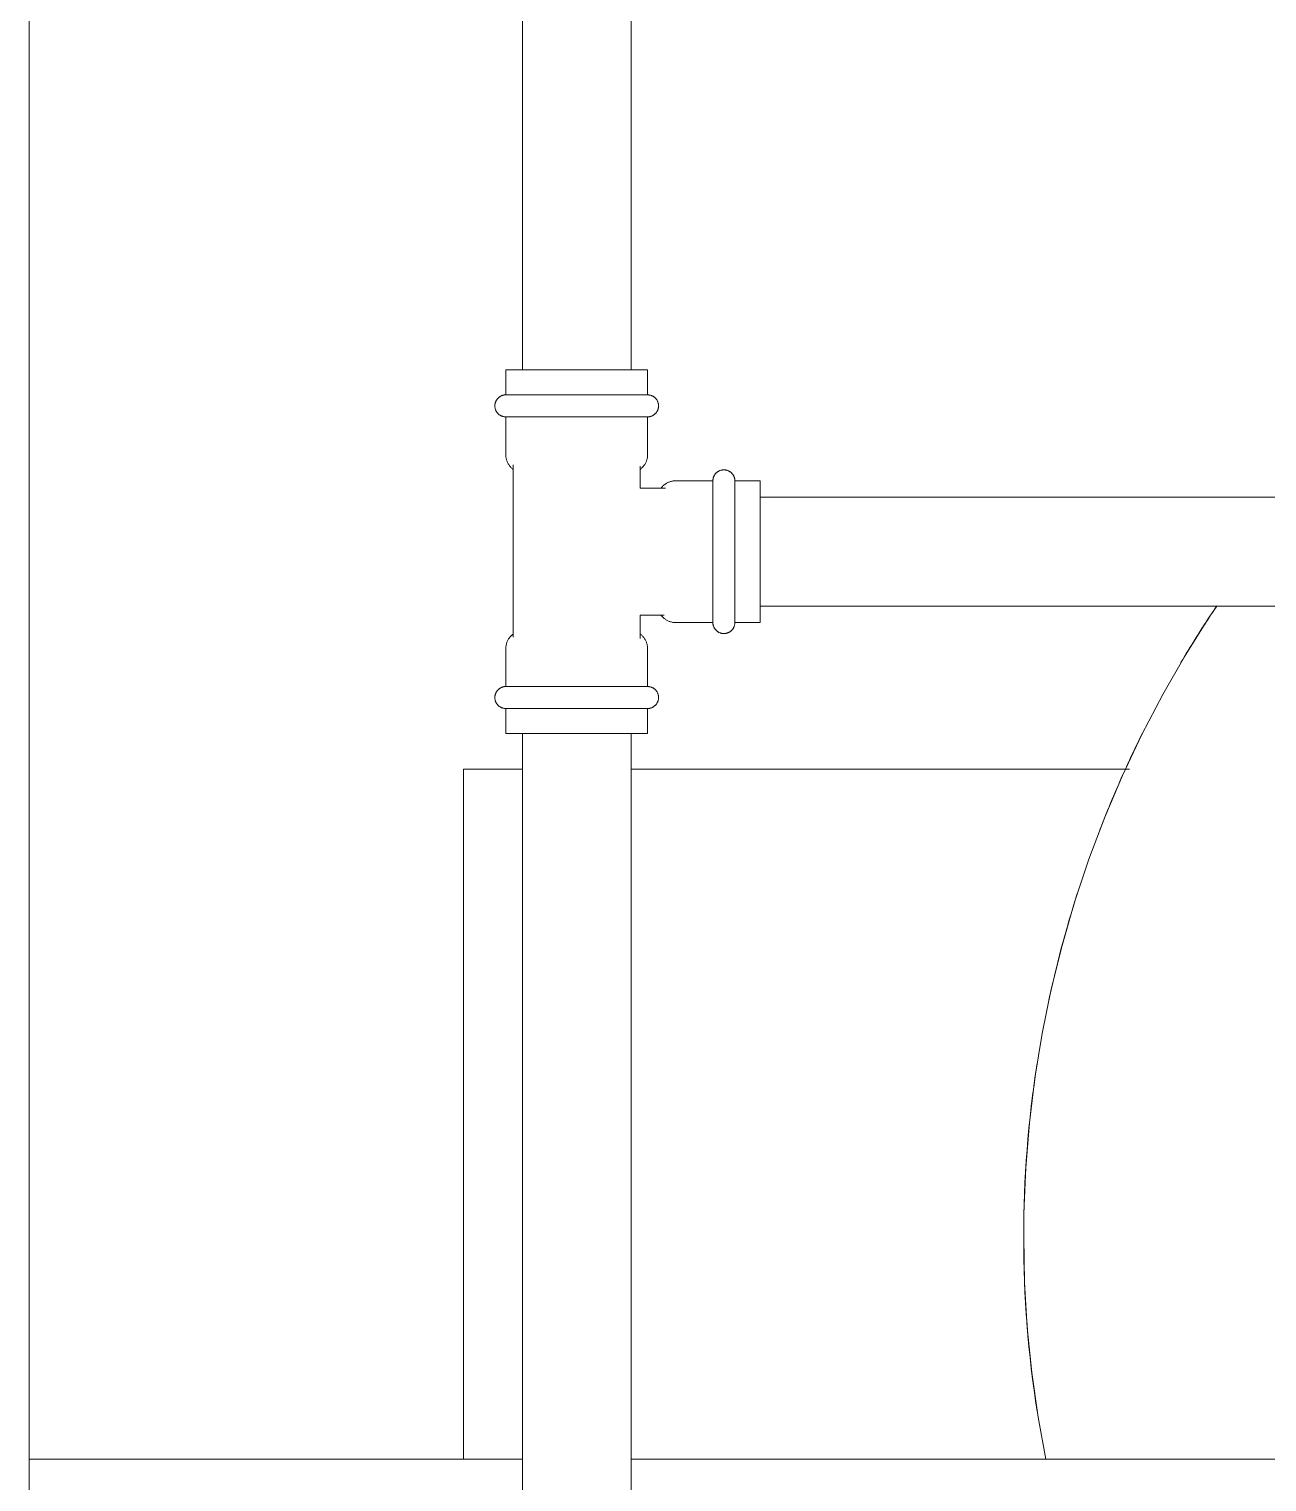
# Model space of a CAD drawing. Header units: inches. Extents: x -3299 to -2222, y -94 to 482.
# Drawn here: x -2420.62 to -2402.11, y 110.56 to 132.28 of the extents above; entities that cross this region are included whole.
import ezdxf

# ---------------------------------------------------------------- set-up
doc = ezdxf.new("R2010")
doc.units = ezdxf.units.IN
doc.header["$MEASUREMENT"] = 0
doc.layers.add('M-EQPM', color=50, linetype='Continuous', lineweight=9)
doc.layers.add('P-PIPE', color=3, linetype='Continuous', lineweight=9)

# ---------------------------------------------------------------- blocks, each defined once
blk = doc.blocks.new('REVIT-CONQUEST_1LIE - REVIT-CONQUEST_1LIE-1345084-PLG_ ROOF LEVEL')
at = {"layer": 'M-EQPM'}
for p, q in [((-7, -15.355), (-7, -15.294)), ((-7, -22.743), (-7, -15.355)), ((-7, -25.25), (-7, -24.366)), ((-7, -25.25), (3.313, -25.25))]:
    blk.add_line(p, q, dxfattribs=at)
at = {"layer": 'M-EQPM', "flags": 128}
for points in [[(-9.438, -13.986), (-9.27, -14.101), (-8.699, -14.46), (-8.114, -14.796), (-7.516, -15.109), (-6.905, -15.397), (-6.284, -15.661), (-5.653, -15.9), (-5.013, -16.113), (-4.364, -16.301), (-3.709, -16.462), (-3.048, -16.598), (-2.381, -16.706), (-1.711, -16.788), (-1.039, -16.843), (-0.364, -16.871), (0, -16.875)], [(0, -16.875), (0.675, -16.862), (1.349, -16.821), (2.02, -16.754), (2.688, -16.659), (3.313, -16.546)]]:
    blk.add_lwpolyline(points, dxfattribs=at)
at = {"layer": 'M-EQPM'}
for start, end in [(235.9746, 239.0709), (236.5556, 239.3935), (243.3891, 245.4923), (243.4723, 245.4923), (245.4923, 248.8312), (252.2645, 258.0528), (261.1199, 270), (270, 278.8801)]:
    blk.add_arc((0, 0), 16.875, start, end, dxfattribs=at)

msp = doc.modelspace()

# ---------------------------------------------------------------- linework, layer by layer
at = {"layer": 'P-PIPE'}
for p, q in [((-2420.615, 101.724), (-2420.615, 249.015)), ((-2413.243, 161.748), (-2413.243, 127.188)), ((-2411.618, 127.188), (-2411.618, 161.748)), ((-2413.49, 127.188), (-2413.49, 126.812)), ((-2411.372, 126.812), (-2411.372, 127.188)), ((-2413.49, 126.483), (-2413.49, 125.917)), ((-2411.372, 125.917), (-2411.372, 126.483)), ((-2413.381, 125.764), (-2413.381, 123.189)), ((-2411.481, 125.418), (-2411.481, 125.747)), ((-2411.105, 125.418), (-2411.481, 125.418)), ((-2410.396, 125.527), (-2410.952, 125.527)), ((-2409.691, 125.527), (-2410.067, 125.527)), ((-2388.931, 125.281), (-2409.691, 125.281)), ((-2409.691, 123.656), (-2388.931, 123.656)), ((-2411.481, 123.518), (-2411.122, 123.518)), ((-2411.481, 123.172), (-2411.481, 123.518)), ((-2410.952, 123.409), (-2410.396, 123.409)), ((-2410.067, 123.409), (-2409.691, 123.409)), ((-2413.49, 123.019), (-2413.49, 122.452)), ((-2411.372, 122.452), (-2411.372, 123.019)), ((-2413.49, 122.123), (-2413.49, 121.748)), ((-2411.372, 121.748), (-2411.372, 122.123)), ((-2413.243, 121.748), (-2413.243, 101.724)), ((-2411.618, 101.724), (-2411.618, 121.748)), ((-2413.243, 110.905), (-2420.617, 110.905)), ((-2376.071, 110.905), (-2411.618, 110.905))]:
    msp.add_line(p, q, dxfattribs=at)
at = {"layer": 'P-PIPE', "flags": 128}
for points in [[(-2413.49, 126.483), (-2413.497, 126.484), (-2413.503, 126.484), (-2413.51, 126.485), (-2413.516, 126.486), (-2413.523, 126.487), (-2413.529, 126.488), (-2413.535, 126.49), (-2413.542, 126.492), (-2413.548, 126.494), (-2413.554, 126.496), (-2413.56, 126.499), (-2413.566, 126.502), (-2413.572, 126.505), (-2413.577, 126.509), (-2413.583, 126.512), (-2413.588, 126.516), (-2413.593, 126.52), (-2413.598, 126.524), (-2413.603, 126.529), (-2413.608, 126.533), (-2413.612, 126.538), (-2413.617, 126.543), (-2413.621, 126.548), (-2413.625, 126.554), (-2413.628, 126.559), (-2413.632, 126.565), (-2413.635, 126.57), (-2413.638, 126.576), (-2413.641, 126.582), (-2413.643, 126.588), (-2413.646, 126.595), (-2413.648, 126.601), (-2413.649, 126.607), (-2413.651, 126.614), (-2413.652, 126.62), (-2413.653, 126.627), (-2413.654, 126.633), (-2413.654, 126.64), (-2413.654, 126.646), (-2413.654, 126.653), (-2413.654, 126.659), (-2413.653, 126.666), (-2413.653, 126.672), (-2413.652, 126.679), (-2413.65, 126.685), (-2413.649, 126.692), (-2413.647, 126.698), (-2413.645, 126.704), (-2413.642, 126.71), (-2413.64, 126.716), (-2413.637, 126.722), (-2413.634, 126.728), (-2413.63, 126.734), (-2413.627, 126.739), (-2413.623, 126.745), (-2413.619, 126.75), (-2413.615, 126.755), (-2413.61, 126.76), (-2413.606, 126.765), (-2413.601, 126.769), (-2413.596, 126.774), (-2413.591, 126.778), (-2413.586, 126.782), (-2413.58, 126.785), (-2413.575, 126.789), (-2413.569, 126.792), (-2413.563, 126.795), (-2413.557, 126.798), (-2413.551, 126.801), (-2413.545, 126.803), (-2413.539, 126.805), (-2413.533, 126.807), (-2413.526, 126.808), (-2413.52, 126.81), (-2413.513, 126.811), (-2413.507, 126.812), (-2413.5, 126.812), (-2413.494, 126.812), (-2413.49, 126.812)], [(-2413.49, 126.812), (-2413.489, 126.812), (-2413.487, 126.812), (-2413.482, 126.812), (-2413.476, 126.812), (-2413.469, 126.812), (-2413.46, 126.812), (-2413.449, 126.812)], [(-2411.372, 126.812), (-2411.373, 126.812), (-2411.375, 126.812), (-2411.38, 126.812), (-2411.386, 126.812), (-2411.393, 126.812), (-2411.402, 126.812), (-2411.413, 126.812), (-2411.426, 126.812), (-2411.44, 126.812), (-2411.456, 126.812), (-2411.473, 126.812), (-2411.492, 126.812), (-2411.512, 126.812), (-2411.534, 126.812), (-2411.557, 126.812), (-2411.582, 126.812), (-2411.608, 126.812), (-2411.635, 126.812), (-2411.663, 126.812), (-2411.693, 126.812), (-2411.724, 126.812), (-2411.756, 126.812), (-2411.789, 126.812), (-2411.824, 126.812), (-2411.859, 126.812), (-2411.895, 126.812), (-2411.932, 126.812), (-2411.97, 126.812), (-2412.008, 126.812), (-2412.047, 126.812), (-2412.087, 126.812), (-2412.127, 126.812), (-2412.168, 126.812), (-2412.209, 126.812), (-2412.251, 126.812), (-2412.293, 126.812), (-2412.335, 126.812), (-2412.377, 126.812), (-2412.42, 126.812), (-2412.462, 126.812), (-2412.504, 126.812), (-2412.546, 126.812), (-2412.588, 126.812), (-2412.63, 126.812), (-2412.672, 126.812), (-2412.713, 126.812), (-2412.753, 126.812), (-2412.793, 126.812), (-2412.833, 126.812), (-2412.872, 126.812), (-2412.91, 126.812), (-2412.947, 126.812), (-2412.984, 126.812), (-2413.019, 126.812), (-2413.054, 126.812), (-2413.088, 126.812), (-2413.121, 126.812), (-2413.152, 126.812), (-2413.183, 126.812), (-2413.212, 126.812), (-2413.24, 126.812), (-2413.267, 126.812), (-2413.292, 126.812), (-2413.316, 126.812), (-2413.338, 126.812), (-2413.36, 126.812), (-2413.379, 126.812), (-2413.397, 126.812), (-2413.414, 126.812), (-2413.429, 126.812), (-2413.442, 126.812), (-2413.454, 126.812), (-2413.464, 126.812), (-2413.473, 126.812), (-2413.479, 126.812), (-2413.485, 126.812), (-2413.488, 126.812), (-2413.49, 126.812), (-2413.49, 126.812)], [(-2411.408, 126.812), (-2411.398, 126.812), (-2411.389, 126.812), (-2411.383, 126.812), (-2411.377, 126.812), (-2411.374, 126.812), (-2411.372, 126.812), (-2411.372, 126.812)], [(-2411.372, 126.812), (-2411.365, 126.812), (-2411.359, 126.812), (-2411.352, 126.811), (-2411.346, 126.81), (-2411.339, 126.809), (-2411.333, 126.808), (-2411.327, 126.806), (-2411.32, 126.804), (-2411.314, 126.802), (-2411.308, 126.8), (-2411.302, 126.797), (-2411.296, 126.794), (-2411.29, 126.791), (-2411.285, 126.787), (-2411.279, 126.784), (-2411.274, 126.78), (-2411.269, 126.776), (-2411.264, 126.772), (-2411.259, 126.767), (-2411.254, 126.763), (-2411.249, 126.758), (-2411.245, 126.753), (-2411.241, 126.748), (-2411.237, 126.742), (-2411.234, 126.737), (-2411.23, 126.731), (-2411.227, 126.726), (-2411.224, 126.72), (-2411.221, 126.714), (-2411.219, 126.708), (-2411.216, 126.701), (-2411.214, 126.695), (-2411.213, 126.689), (-2411.211, 126.682), (-2411.21, 126.676), (-2411.209, 126.669), (-2411.208, 126.663), (-2411.208, 126.656), (-2411.207, 126.65), (-2411.208, 126.643), (-2411.208, 126.637), (-2411.208, 126.63), (-2411.209, 126.624), (-2411.21, 126.617), (-2411.212, 126.611), (-2411.213, 126.604), (-2411.215, 126.598), (-2411.217, 126.592), (-2411.22, 126.586), (-2411.222, 126.58), (-2411.225, 126.574), (-2411.228, 126.568), (-2411.232, 126.562), (-2411.235, 126.557), (-2411.239, 126.551), (-2411.243, 126.546), (-2411.247, 126.541), (-2411.252, 126.536), (-2411.256, 126.531), (-2411.261, 126.527), (-2411.266, 126.522), (-2411.271, 126.518), (-2411.276, 126.514), (-2411.282, 126.511), (-2411.287, 126.507), (-2411.293, 126.504), (-2411.299, 126.501), (-2411.305, 126.498), (-2411.311, 126.495), (-2411.317, 126.493), (-2411.323, 126.491), (-2411.329, 126.489), (-2411.336, 126.488), (-2411.342, 126.486), (-2411.349, 126.485), (-2411.355, 126.484), (-2411.362, 126.484), (-2411.368, 126.484), (-2411.372, 126.483)], [(-2413.454, 126.483), (-2413.464, 126.483), (-2413.473, 126.483), (-2413.479, 126.483), (-2413.485, 126.483), (-2413.488, 126.483), (-2413.49, 126.483), (-2413.49, 126.483)], [(-2413.49, 126.483), (-2413.489, 126.483), (-2413.487, 126.483), (-2413.482, 126.483), (-2413.476, 126.483), (-2413.469, 126.483), (-2413.46, 126.483), (-2413.449, 126.483), (-2413.436, 126.483), (-2413.422, 126.483), (-2413.406, 126.483), (-2413.389, 126.483), (-2413.37, 126.483), (-2413.35, 126.483), (-2413.328, 126.483), (-2413.305, 126.483), (-2413.28, 126.483), (-2413.254, 126.483), (-2413.227, 126.483), (-2413.198, 126.483), (-2413.169, 126.483), (-2413.138, 126.483), (-2413.106, 126.483), (-2413.072, 126.483), (-2413.038, 126.483), (-2413.003, 126.483), (-2412.967, 126.483), (-2412.93, 126.483), (-2412.892, 126.483), (-2412.854, 126.483), (-2412.815, 126.483), (-2412.775, 126.483), (-2412.734, 126.483), (-2412.694, 126.483), (-2412.652, 126.483), (-2412.611, 126.483), (-2412.569, 126.483), (-2412.527, 126.483), (-2412.485, 126.483), (-2412.442, 126.483), (-2412.4, 126.483), (-2412.358, 126.483), (-2412.315, 126.483), (-2412.273, 126.483), (-2412.232, 126.483), (-2412.19, 126.483), (-2412.149, 126.483), (-2412.109, 126.483), (-2412.068, 126.483), (-2412.029, 126.483), (-2411.99, 126.483), (-2411.952, 126.483), (-2411.915, 126.483), (-2411.878, 126.483), (-2411.842, 126.483), (-2411.808, 126.483), (-2411.774, 126.483), (-2411.741, 126.483), (-2411.71, 126.483), (-2411.679, 126.483), (-2411.65, 126.483), (-2411.622, 126.483), (-2411.595, 126.483), (-2411.57, 126.483), (-2411.546, 126.483), (-2411.523, 126.483), (-2411.502, 126.483), (-2411.483, 126.483), (-2411.465, 126.483), (-2411.448, 126.483), (-2411.433, 126.483), (-2411.42, 126.483), (-2411.408, 126.483), (-2411.398, 126.483), (-2411.389, 126.483), (-2411.383, 126.483), (-2411.377, 126.483), (-2411.374, 126.483), (-2411.372, 126.483), (-2411.372, 126.483)], [(-2411.372, 126.483), (-2411.373, 126.483), (-2411.375, 126.483), (-2411.38, 126.483), (-2411.386, 126.483), (-2411.393, 126.483), (-2411.402, 126.483), (-2411.413, 126.483)], [(-2413.381, 125.699), (-2413.39, 125.706), (-2413.398, 125.713), (-2413.406, 125.72), (-2413.414, 125.728), (-2413.421, 125.736), (-2413.428, 125.744), (-2413.435, 125.753), (-2413.441, 125.761), (-2413.447, 125.771), (-2413.453, 125.78), (-2413.458, 125.789), (-2413.463, 125.799), (-2413.468, 125.809), (-2413.472, 125.819), (-2413.476, 125.829), (-2413.479, 125.84), (-2413.482, 125.85), (-2413.484, 125.861), (-2413.486, 125.872), (-2413.488, 125.882), (-2413.489, 125.893), (-2413.49, 125.904), (-2413.49, 125.915), (-2413.49, 125.917)], [(-2411.372, 125.917), (-2411.372, 125.906), (-2411.373, 125.895), (-2411.374, 125.884), (-2411.375, 125.874), (-2411.377, 125.863), (-2411.38, 125.852), (-2411.383, 125.842), (-2411.386, 125.831), (-2411.389, 125.821), (-2411.393, 125.811), (-2411.398, 125.801), (-2411.403, 125.791), (-2411.408, 125.782), (-2411.414, 125.772), (-2411.42, 125.763), (-2411.426, 125.754), (-2411.433, 125.746), (-2411.44, 125.737), (-2411.447, 125.729), (-2411.455, 125.722), (-2411.463, 125.714), (-2411.471, 125.707), (-2411.479, 125.7), (-2411.481, 125.699)], [(-2410.396, 125.527), (-2410.395, 125.534), (-2410.395, 125.54), (-2410.394, 125.547), (-2410.393, 125.553), (-2410.392, 125.56), (-2410.391, 125.566), (-2410.389, 125.572), (-2410.387, 125.579), (-2410.385, 125.585), (-2410.382, 125.591), (-2410.38, 125.597), (-2410.377, 125.603), (-2410.374, 125.609), (-2410.37, 125.614), (-2410.367, 125.62), (-2410.363, 125.625), (-2410.359, 125.63), (-2410.355, 125.635), (-2410.35, 125.64), (-2410.346, 125.645), (-2410.341, 125.649), (-2410.336, 125.654), (-2410.331, 125.658), (-2410.325, 125.662), (-2410.32, 125.665), (-2410.314, 125.669), (-2410.309, 125.672), (-2410.303, 125.675), (-2410.297, 125.678), (-2410.291, 125.68), (-2410.284, 125.683), (-2410.278, 125.685), (-2410.272, 125.686), (-2410.265, 125.688), (-2410.259, 125.689), (-2410.252, 125.69), (-2410.246, 125.691), (-2410.239, 125.691), (-2410.233, 125.691), (-2410.226, 125.691), (-2410.22, 125.691), (-2410.213, 125.691), (-2410.207, 125.69), (-2410.2, 125.689), (-2410.194, 125.687), (-2410.187, 125.686), (-2410.181, 125.684), (-2410.175, 125.682), (-2410.169, 125.679), (-2410.163, 125.677), (-2410.157, 125.674), (-2410.151, 125.671), (-2410.145, 125.667), (-2410.14, 125.664), (-2410.134, 125.66), (-2410.129, 125.656), (-2410.124, 125.652), (-2410.119, 125.647), (-2410.114, 125.643), (-2410.11, 125.638), (-2410.105, 125.633), (-2410.101, 125.628), (-2410.097, 125.623), (-2410.094, 125.617), (-2410.09, 125.612), (-2410.087, 125.606), (-2410.084, 125.6), (-2410.081, 125.594), (-2410.078, 125.588), (-2410.076, 125.582), (-2410.074, 125.576), (-2410.072, 125.57), (-2410.071, 125.563), (-2410.069, 125.557), (-2410.068, 125.55), (-2410.067, 125.544), (-2410.067, 125.537), (-2410.067, 125.531), (-2410.067, 125.527)], [(-2411.17, 125.418), (-2411.163, 125.427), (-2411.156, 125.435), (-2411.149, 125.443), (-2411.141, 125.451), (-2411.133, 125.458), (-2411.125, 125.465), (-2411.116, 125.472), (-2411.107, 125.478), (-2411.098, 125.484), (-2411.089, 125.49), (-2411.08, 125.495), (-2411.07, 125.5), (-2411.06, 125.505), (-2411.05, 125.509), (-2411.04, 125.513), (-2411.029, 125.516), (-2411.019, 125.519), (-2411.008, 125.521), (-2410.997, 125.523), (-2410.987, 125.525), (-2410.976, 125.526), (-2410.965, 125.527), (-2410.954, 125.527), (-2410.952, 125.527)], [(-2410.396, 125.491), (-2410.396, 125.501), (-2410.396, 125.51), (-2410.396, 125.516), (-2410.396, 125.522), (-2410.396, 125.525), (-2410.396, 125.527), (-2410.396, 125.527)], [(-2410.396, 125.527), (-2410.395, 125.526), (-2410.395, 125.524), (-2410.395, 125.519), (-2410.395, 125.513), (-2410.395, 125.506), (-2410.395, 125.497), (-2410.395, 125.486), (-2410.395, 125.473), (-2410.395, 125.459), (-2410.395, 125.443), (-2410.395, 125.426), (-2410.395, 125.407), (-2410.395, 125.387), (-2410.395, 125.365), (-2410.395, 125.342), (-2410.395, 125.317), (-2410.395, 125.291), (-2410.395, 125.264), (-2410.395, 125.236), (-2410.395, 125.206), (-2410.395, 125.175), (-2410.395, 125.143), (-2410.395, 125.11), (-2410.395, 125.075), (-2410.395, 125.04), (-2410.395, 125.004), (-2410.395, 124.967), (-2410.395, 124.929), (-2410.395, 124.891), (-2410.395, 124.852), (-2410.395, 124.812), (-2410.395, 124.772), (-2410.395, 124.731), (-2410.395, 124.69), (-2410.395, 124.648), (-2410.395, 124.606), (-2410.395, 124.564), (-2410.395, 124.522), (-2410.395, 124.479), (-2410.395, 124.437), (-2410.395, 124.395), (-2410.395, 124.353), (-2410.395, 124.311), (-2410.395, 124.269), (-2410.395, 124.227), (-2410.395, 124.186), (-2410.395, 124.146), (-2410.395, 124.106), (-2410.395, 124.066), (-2410.395, 124.027), (-2410.395, 123.989), (-2410.395, 123.952), (-2410.395, 123.915), (-2410.395, 123.88), (-2410.395, 123.845), (-2410.395, 123.811), (-2410.395, 123.778), (-2410.395, 123.747), (-2410.395, 123.716), (-2410.395, 123.687), (-2410.395, 123.659), (-2410.395, 123.632), (-2410.395, 123.607), (-2410.395, 123.583), (-2410.395, 123.561), (-2410.395, 123.539), (-2410.395, 123.52), (-2410.395, 123.502), (-2410.395, 123.485), (-2410.395, 123.47), (-2410.395, 123.457), (-2410.395, 123.445), (-2410.395, 123.435), (-2410.395, 123.426), (-2410.395, 123.42), (-2410.395, 123.414), (-2410.395, 123.411), (-2410.396, 123.409), (-2410.396, 123.409)], [(-2410.067, 125.527), (-2410.067, 125.526), (-2410.067, 125.524), (-2410.067, 125.519), (-2410.067, 125.513), (-2410.067, 125.506), (-2410.067, 125.497), (-2410.067, 125.486)], [(-2410.067, 123.409), (-2410.066, 123.41), (-2410.066, 123.412), (-2410.066, 123.417), (-2410.066, 123.423), (-2410.066, 123.43), (-2410.066, 123.439), (-2410.066, 123.45), (-2410.066, 123.463), (-2410.066, 123.477), (-2410.066, 123.493), (-2410.066, 123.51), (-2410.066, 123.529), (-2410.066, 123.549), (-2410.066, 123.571), (-2410.066, 123.594), (-2410.066, 123.619), (-2410.066, 123.645), (-2410.066, 123.672), (-2410.066, 123.7), (-2410.066, 123.73), (-2410.066, 123.761), (-2410.066, 123.793), (-2410.066, 123.826), (-2410.066, 123.861), (-2410.066, 123.896), (-2410.066, 123.932), (-2410.066, 123.969), (-2410.066, 124.007), (-2410.066, 124.045), (-2410.066, 124.084), (-2410.066, 124.124), (-2410.066, 124.164), (-2410.066, 124.205), (-2410.066, 124.246), (-2410.066, 124.288), (-2410.066, 124.33), (-2410.066, 124.372), (-2410.066, 124.414), (-2410.066, 124.457), (-2410.066, 124.499), (-2410.066, 124.541), (-2410.066, 124.583), (-2410.066, 124.625), (-2410.066, 124.667), (-2410.066, 124.709), (-2410.066, 124.75), (-2410.066, 124.79), (-2410.066, 124.83), (-2410.066, 124.87), (-2410.066, 124.909), (-2410.066, 124.947), (-2410.066, 124.984), (-2410.066, 125.021), (-2410.066, 125.056), (-2410.066, 125.091), (-2410.066, 125.125), (-2410.066, 125.158), (-2410.066, 125.189), (-2410.066, 125.22), (-2410.066, 125.249), (-2410.066, 125.277), (-2410.066, 125.304), (-2410.066, 125.329), (-2410.066, 125.353), (-2410.066, 125.375), (-2410.066, 125.397), (-2410.066, 125.416), (-2410.066, 125.434), (-2410.066, 125.451), (-2410.066, 125.466), (-2410.066, 125.479), (-2410.066, 125.491), (-2410.066, 125.501), (-2410.066, 125.51), (-2410.066, 125.516), (-2410.066, 125.522), (-2410.066, 125.525), (-2410.067, 125.527), (-2410.067, 125.527)], [(-2410.952, 123.409), (-2410.963, 123.409), (-2410.974, 123.41), (-2410.985, 123.411), (-2410.995, 123.412), (-2411.006, 123.414), (-2411.017, 123.417), (-2411.027, 123.42), (-2411.038, 123.423), (-2411.048, 123.426), (-2411.058, 123.431), (-2411.068, 123.435), (-2411.078, 123.44), (-2411.087, 123.445), (-2411.097, 123.451), (-2411.106, 123.457), (-2411.115, 123.463), (-2411.123, 123.47), (-2411.132, 123.477), (-2411.14, 123.484), (-2411.147, 123.492), (-2411.155, 123.5), (-2411.162, 123.508), (-2411.169, 123.516), (-2411.17, 123.518)], [(-2410.396, 123.409), (-2410.396, 123.41), (-2410.396, 123.412), (-2410.396, 123.417), (-2410.396, 123.423), (-2410.396, 123.43), (-2410.396, 123.439), (-2410.396, 123.45)], [(-2410.067, 123.409), (-2410.067, 123.402), (-2410.067, 123.396), (-2410.068, 123.389), (-2410.069, 123.383), (-2410.07, 123.376), (-2410.071, 123.37), (-2410.073, 123.364), (-2410.075, 123.357), (-2410.077, 123.351), (-2410.079, 123.345), (-2410.082, 123.339), (-2410.085, 123.333), (-2410.088, 123.327), (-2410.092, 123.322), (-2410.095, 123.316), (-2410.099, 123.311), (-2410.103, 123.306), (-2410.107, 123.301), (-2410.112, 123.296), (-2410.116, 123.291), (-2410.121, 123.287), (-2410.126, 123.282), (-2410.131, 123.278), (-2410.137, 123.274), (-2410.142, 123.271), (-2410.148, 123.267), (-2410.153, 123.264), (-2410.159, 123.261), (-2410.165, 123.258), (-2410.171, 123.256), (-2410.178, 123.253), (-2410.184, 123.251), (-2410.19, 123.25), (-2410.197, 123.248), (-2410.203, 123.247), (-2410.21, 123.246), (-2410.216, 123.245), (-2410.223, 123.245), (-2410.229, 123.245), (-2410.236, 123.245), (-2410.242, 123.245), (-2410.249, 123.245), (-2410.255, 123.246), (-2410.262, 123.247), (-2410.268, 123.249), (-2410.275, 123.25), (-2410.281, 123.252), (-2410.287, 123.254), (-2410.293, 123.257), (-2410.299, 123.259), (-2410.305, 123.262), (-2410.311, 123.265), (-2410.317, 123.269), (-2410.322, 123.272), (-2410.328, 123.276), (-2410.333, 123.28), (-2410.338, 123.284), (-2410.343, 123.289), (-2410.348, 123.293), (-2410.352, 123.298), (-2410.357, 123.303), (-2410.361, 123.308), (-2410.365, 123.313), (-2410.368, 123.319), (-2410.372, 123.324), (-2410.375, 123.33), (-2410.378, 123.336), (-2410.381, 123.342), (-2410.384, 123.348), (-2410.386, 123.354), (-2410.388, 123.36), (-2410.39, 123.366), (-2410.391, 123.373), (-2410.393, 123.379), (-2410.394, 123.386), (-2410.395, 123.392), (-2410.395, 123.399), (-2410.395, 123.405), (-2410.396, 123.409)], [(-2410.067, 123.445), (-2410.067, 123.435), (-2410.067, 123.426), (-2410.067, 123.42), (-2410.067, 123.414), (-2410.067, 123.411), (-2410.067, 123.409), (-2410.067, 123.409)], [(-2413.49, 123.019), (-2413.49, 123.03), (-2413.489, 123.041), (-2413.488, 123.052), (-2413.486, 123.062), (-2413.485, 123.073), (-2413.482, 123.084), (-2413.479, 123.094), (-2413.476, 123.105), (-2413.473, 123.115), (-2413.468, 123.125), (-2413.464, 123.135), (-2413.459, 123.145), (-2413.454, 123.154), (-2413.448, 123.164), (-2413.442, 123.173), (-2413.436, 123.182), (-2413.429, 123.19), (-2413.422, 123.199), (-2413.415, 123.207), (-2413.407, 123.214), (-2413.399, 123.222), (-2413.391, 123.229), (-2413.383, 123.236), (-2413.381, 123.237)], [(-2411.481, 123.237), (-2411.472, 123.23), (-2411.464, 123.223), (-2411.456, 123.216), (-2411.448, 123.208), (-2411.441, 123.2), (-2411.434, 123.192), (-2411.427, 123.183), (-2411.421, 123.175), (-2411.415, 123.165), (-2411.409, 123.156), (-2411.404, 123.147), (-2411.399, 123.137), (-2411.394, 123.127), (-2411.39, 123.117), (-2411.386, 123.107), (-2411.383, 123.096), (-2411.38, 123.086), (-2411.378, 123.075), (-2411.376, 123.064), (-2411.374, 123.054), (-2411.373, 123.043), (-2411.372, 123.032), (-2411.372, 123.021), (-2411.372, 123.019)], [(-2413.49, 122.123), (-2413.497, 122.124), (-2413.503, 122.124), (-2413.51, 122.125), (-2413.516, 122.126), (-2413.523, 122.127), (-2413.529, 122.128), (-2413.535, 122.13), (-2413.542, 122.132), (-2413.548, 122.134), (-2413.554, 122.136), (-2413.56, 122.139), (-2413.566, 122.142), (-2413.572, 122.145), (-2413.577, 122.149), (-2413.583, 122.152), (-2413.588, 122.156), (-2413.593, 122.16), (-2413.598, 122.164), (-2413.603, 122.169), (-2413.608, 122.173), (-2413.612, 122.178), (-2413.617, 122.183), (-2413.621, 122.188), (-2413.625, 122.194), (-2413.628, 122.199), (-2413.632, 122.205), (-2413.635, 122.21), (-2413.638, 122.216), (-2413.641, 122.222), (-2413.643, 122.228), (-2413.646, 122.235), (-2413.648, 122.241), (-2413.649, 122.247), (-2413.651, 122.254), (-2413.652, 122.26), (-2413.653, 122.267), (-2413.654, 122.273), (-2413.654, 122.28), (-2413.654, 122.286), (-2413.654, 122.293), (-2413.654, 122.299), (-2413.653, 122.306), (-2413.653, 122.312), (-2413.652, 122.319), (-2413.65, 122.325), (-2413.649, 122.332), (-2413.647, 122.338), (-2413.645, 122.344), (-2413.642, 122.35), (-2413.64, 122.356), (-2413.637, 122.362), (-2413.634, 122.368), (-2413.63, 122.374), (-2413.627, 122.379), (-2413.623, 122.385), (-2413.619, 122.39), (-2413.615, 122.395), (-2413.61, 122.4), (-2413.606, 122.405), (-2413.601, 122.409), (-2413.596, 122.414), (-2413.591, 122.418), (-2413.586, 122.422), (-2413.58, 122.425), (-2413.575, 122.429), (-2413.569, 122.432), (-2413.563, 122.435), (-2413.557, 122.438), (-2413.551, 122.441), (-2413.545, 122.443), (-2413.539, 122.445), (-2413.533, 122.447), (-2413.526, 122.448), (-2413.52, 122.45), (-2413.513, 122.451), (-2413.507, 122.452), (-2413.5, 122.452), (-2413.494, 122.452), (-2413.49, 122.452)], [(-2411.372, 122.452), (-2411.373, 122.452), (-2411.375, 122.452), (-2411.38, 122.452), (-2411.386, 122.452), (-2411.393, 122.452), (-2411.402, 122.452), (-2411.413, 122.452), (-2411.426, 122.452), (-2411.44, 122.452), (-2411.456, 122.452), (-2411.473, 122.452), (-2411.492, 122.452), (-2411.512, 122.452), (-2411.534, 122.452), (-2411.557, 122.452), (-2411.582, 122.452), (-2411.608, 122.452), (-2411.635, 122.452), (-2411.663, 122.452), (-2411.693, 122.452), (-2411.724, 122.452), (-2411.756, 122.452), (-2411.789, 122.452), (-2411.824, 122.452), (-2411.859, 122.452), (-2411.895, 122.452), (-2411.932, 122.452), (-2411.97, 122.452), (-2412.008, 122.452), (-2412.047, 122.452), (-2412.087, 122.452), (-2412.127, 122.452), (-2412.168, 122.452), (-2412.209, 122.452), (-2412.251, 122.452), (-2412.293, 122.452), (-2412.335, 122.452), (-2412.377, 122.452), (-2412.42, 122.452), (-2412.462, 122.452), (-2412.504, 122.452), (-2412.546, 122.452), (-2412.588, 122.452), (-2412.63, 122.452), (-2412.672, 122.452), (-2412.713, 122.452), (-2412.753, 122.452), (-2412.793, 122.452), (-2412.833, 122.452), (-2412.872, 122.452), (-2412.91, 122.452), (-2412.947, 122.452), (-2412.984, 122.452), (-2413.019, 122.452), (-2413.054, 122.452), (-2413.088, 122.452), (-2413.121, 122.452), (-2413.152, 122.452), (-2413.183, 122.452), (-2413.212, 122.452), (-2413.24, 122.452), (-2413.267, 122.452), (-2413.292, 122.452), (-2413.316, 122.452), (-2413.338, 122.452), (-2413.36, 122.452), (-2413.379, 122.452), (-2413.397, 122.452), (-2413.414, 122.452), (-2413.429, 122.452), (-2413.442, 122.452), (-2413.454, 122.452), (-2413.464, 122.452), (-2413.473, 122.452), (-2413.479, 122.452), (-2413.485, 122.452), (-2413.488, 122.452), (-2413.49, 122.452), (-2413.49, 122.452)], [(-2413.49, 122.452), (-2413.489, 122.452), (-2413.487, 122.452), (-2413.482, 122.452), (-2413.476, 122.452), (-2413.469, 122.452), (-2413.46, 122.452), (-2413.449, 122.452)], [(-2411.408, 122.452), (-2411.398, 122.452), (-2411.389, 122.452), (-2411.383, 122.452), (-2411.377, 122.452), (-2411.374, 122.452), (-2411.372, 122.452), (-2411.372, 122.452)], [(-2411.372, 122.452), (-2411.365, 122.452), (-2411.359, 122.452), (-2411.352, 122.451), (-2411.346, 122.45), (-2411.339, 122.449), (-2411.333, 122.448), (-2411.327, 122.446), (-2411.32, 122.444), (-2411.314, 122.442), (-2411.308, 122.44), (-2411.302, 122.437), (-2411.296, 122.434), (-2411.29, 122.431), (-2411.285, 122.427), (-2411.279, 122.424), (-2411.274, 122.42), (-2411.269, 122.416), (-2411.264, 122.412), (-2411.259, 122.407), (-2411.254, 122.403), (-2411.249, 122.398), (-2411.245, 122.393), (-2411.241, 122.388), (-2411.237, 122.382), (-2411.234, 122.377), (-2411.23, 122.371), (-2411.227, 122.366), (-2411.224, 122.36), (-2411.221, 122.354), (-2411.219, 122.348), (-2411.216, 122.341), (-2411.214, 122.335), (-2411.213, 122.329), (-2411.211, 122.322), (-2411.21, 122.316), (-2411.209, 122.309), (-2411.208, 122.303), (-2411.208, 122.296), (-2411.207, 122.29), (-2411.208, 122.283), (-2411.208, 122.277), (-2411.208, 122.27), (-2411.209, 122.264), (-2411.21, 122.257), (-2411.212, 122.251), (-2411.213, 122.244), (-2411.215, 122.238), (-2411.217, 122.232), (-2411.22, 122.226), (-2411.222, 122.22), (-2411.225, 122.214), (-2411.228, 122.208), (-2411.232, 122.202), (-2411.235, 122.197), (-2411.239, 122.191), (-2411.243, 122.186), (-2411.247, 122.181), (-2411.252, 122.176), (-2411.256, 122.171), (-2411.261, 122.167), (-2411.266, 122.162), (-2411.271, 122.158), (-2411.276, 122.154), (-2411.282, 122.151), (-2411.287, 122.147), (-2411.293, 122.144), (-2411.299, 122.141), (-2411.305, 122.138), (-2411.311, 122.135), (-2411.317, 122.133), (-2411.323, 122.131), (-2411.329, 122.129), (-2411.336, 122.128), (-2411.342, 122.126), (-2411.349, 122.125), (-2411.355, 122.124), (-2411.362, 122.124), (-2411.368, 122.124), (-2411.372, 122.123)], [(-2413.49, 122.123), (-2413.489, 122.123), (-2413.487, 122.123), (-2413.482, 122.123), (-2413.476, 122.123), (-2413.469, 122.123), (-2413.46, 122.123), (-2413.449, 122.123), (-2413.436, 122.123), (-2413.422, 122.123), (-2413.406, 122.123), (-2413.389, 122.123), (-2413.37, 122.123), (-2413.35, 122.123), (-2413.328, 122.123), (-2413.305, 122.123), (-2413.28, 122.123), (-2413.254, 122.123), (-2413.227, 122.123), (-2413.198, 122.123), (-2413.169, 122.123), (-2413.138, 122.123), (-2413.106, 122.123), (-2413.072, 122.123), (-2413.038, 122.123), (-2413.003, 122.123), (-2412.967, 122.123), (-2412.93, 122.123), (-2412.892, 122.123), (-2412.854, 122.123), (-2412.815, 122.123), (-2412.775, 122.123), (-2412.734, 122.123), (-2412.694, 122.123), (-2412.652, 122.123), (-2412.611, 122.123), (-2412.569, 122.123), (-2412.527, 122.123), (-2412.485, 122.123), (-2412.442, 122.123), (-2412.4, 122.123), (-2412.358, 122.123), (-2412.315, 122.123), (-2412.273, 122.123), (-2412.232, 122.123), (-2412.19, 122.123), (-2412.149, 122.123), (-2412.109, 122.123), (-2412.068, 122.123), (-2412.029, 122.123), (-2411.99, 122.123), (-2411.952, 122.123), (-2411.915, 122.123), (-2411.878, 122.123), (-2411.842, 122.123), (-2411.808, 122.123), (-2411.774, 122.123), (-2411.741, 122.123), (-2411.71, 122.123), (-2411.679, 122.123), (-2411.65, 122.123), (-2411.622, 122.123), (-2411.595, 122.123), (-2411.57, 122.123), (-2411.546, 122.123), (-2411.523, 122.123), (-2411.502, 122.123), (-2411.483, 122.123), (-2411.465, 122.123), (-2411.448, 122.123), (-2411.433, 122.123), (-2411.42, 122.123), (-2411.408, 122.123), (-2411.398, 122.123), (-2411.389, 122.123), (-2411.383, 122.123), (-2411.377, 122.123), (-2411.374, 122.123), (-2411.372, 122.123), (-2411.372, 122.123)], [(-2413.454, 122.123), (-2413.464, 122.123), (-2413.473, 122.123), (-2413.479, 122.123), (-2413.485, 122.123), (-2413.488, 122.123), (-2413.49, 122.123), (-2413.49, 122.123)], [(-2411.372, 122.123), (-2411.373, 122.123), (-2411.375, 122.123), (-2411.38, 122.123), (-2411.386, 122.123), (-2411.393, 122.123), (-2411.402, 122.123), (-2411.413, 122.123)]]:
    msp.add_lwpolyline(points, dxfattribs=at)
at = {"layer": 'P-PIPE'}
for centre, major_axis, ratio, start_param, end_param in [((-2412.431, 127.188), (1.059, 0), 0.000007, 3.141745, 6.283185), ((-2412.431, 126.812), (1.059, 0), 0.000007, 3.141745, 6.283185), ((-2412.431, 126.483), (-1.059, 0), 0.000007, 0.000152, 3.141593), ((-2410.396, 124.468), (0, 1.059), 0.000152, 3.1416, 6.283185), ((-2410.067, 124.468), (0, 1.059), 0.000152, 3.1416, 6.283185), ((-2409.691, 124.468), (0, 1.059), 0.000152, 3.1416, 6.283185), ((-2412.431, 122.452), (1.059, 0), 0.000007, 3.141745, 6.283185), ((-2412.431, 122.123), (1.059, 0), 0.000007, 3.141745, 6.283185), ((-2412.431, 121.748), (-1.059, 0), 0.000007, 0.000152, 3.141593)]:
    msp.add_ellipse(centre, major_axis=major_axis, ratio=ratio, start_param=start_param, end_param=end_param, dxfattribs=at)

# ---------------------------------------------------------------- block references
at = {"layer": 'M-EQPM', "rotation": 270.0000000000006}
msp.add_blockref('REVIT-CONQUEST_1LIE - REVIT-CONQUEST_1LIE-1345084-PLG_ ROOF LEVEL', (-2388.875, 114.218), dxfattribs=at)

doc.saveas('drawing.dxf')
